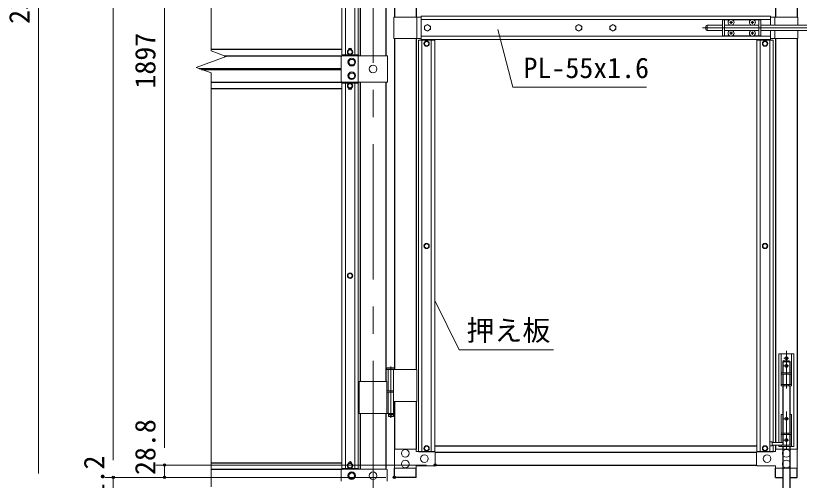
# Model space of a CAD drawing. Units: millimetres, scale not verified. Extents: x -4200 to 4200, y -2970 to 2970.
# Drawn here: x -1345 to 493, y -792 to 297 of the extents above; entities that cross this region are included whole.
import ezdxf
from ezdxf.enums import TextEntityAlignment as Align

# ---------------------------------------------------------------- set-up
doc = ezdxf.new("R2010")
doc.units = ezdxf.units.MM
doc.header["$LTSCALE"] = 10
doc.header["$PDMODE"] = 32
doc.header["$PDSIZE"] = 5
doc.linetypes.add('DASHED', pattern=[7.5, 6, -1.5])
doc.linetypes.add('USER1', pattern=[50.8, 31.75, -6.35, 6.35, -6.35])
for name, color, linetype, lineweight in [('0-1_D-STR-DIM', 7, 'Continuous', 13), ('0-2_D-BMK', 2, 'USER1', 13), ('0-4_D-STR3', 3, 'Continuous', 13), ('0-5_D-STR1', 1, 'Continuous', 25), ('0-7_Defpoints', 8, 'Continuous', 25), ('0-B_D-STR-TXT', 7, 'Continuous', 13)]:
    doc.layers.add(name, color=color, linetype=linetype, lineweight=lineweight)
doc.styles.add('ＭＳ ゴシック', font='')
doc.styles.get('ＭＳ ゴシック').set_extended_font_data('MS Gothic')

msp = doc.modelspace()

# ---------------------------------------------------------------- linework, layer by layer
at = {"layer": '0-1_D-STR-DIM'}
for p, q in [((-886.69, 214.11), (-886.69, 1566.46)), ((-1116.11, 1499.63), (-1116.11, -745.37)), ((-1291.44, -776.54), (-1291.44, 1461.63)), ((-996.11, 1100.46), (-996.11, -716.54)), ((-851.45, 201.29), (-886.69, 214.11)), ((-921.92, 175.64), (-851.45, 201.29)), ((-886.69, 162.81), (-921.92, 175.64)), ((-886.69, -807.3), (-886.69, 162.81)), ((-996.11, -716.54), (-996.11, -676.54)), ((-1116.11, -745.37), (-1116.11, -705.37)), ((-381.14, -756.54), (-1016.11, -756.54)), ((-381.14, -756.54), (-1016.11, -756.54)), ((-996.11, -756.54), (-996.11, -785.37)), ((-476.69, -785.37), (-1136.11, -785.37)), ((-476.69, -785.37), (-1136.11, -785.37)), ((-1116.11, -785.37), (-1116.11, -816.54)), ((-476.69, -785.37), (-1016.11, -785.37))]:
    msp.add_line(p, q, dxfattribs=at)
at = {"layer": '0-2_D-BMK'}
for p, q in [((-506.69, 1519.75), (-506.69, -1227.11)), ((265.84, 268.45), (890.3, 268.45)), ((462.91, -577.29), (462.91, -488.65)), ((456.91, -506.04), (468.91, -506.04)), ((-464.85, -525.74), (-464.85, -645.74)), ((456.91, -524.04), (468.91, -524.04)), ((-469.85, -637.74), (-459.85, -637.74)), ((462.91, -719.29), (462.91, -630.65)), ((456.91, -648.04), (468.91, -648.04)), ((456.91, -698.04), (468.91, -698.04))]:
    msp.add_line(p, q, dxfattribs=at)
at = {"layer": '0-4_D-STR3'}
for p, q in [((-579.69, 1108.21), (-579.69, 205.21)), ((-571.69, 1108.21), (-571.69, 205.21)), ((-549.69, 1108.21), (-549.69, 205.21)), ((-541.69, 1108.21), (-541.69, 205.21)), ((425.81, 295.95), (-394.19, 295.95)), ((-394.19, 240.95), (-394.19, 295.95)), ((425.81, 274.95), (425.81, 295.95)), ((-458.29, 293.45), (-458.29, 243.45)), ((-458.29, 293.45), (-394.19, 293.45)), ((-404.29, 293.45), (-404.29, 243.45)), ((425.81, 287.95), (-394.19, 287.95)), ((313.16, 287.45), (313.16, 249.45)), ((330.57, 287.45), (313.16, 287.45)), ((317.66, 287.45), (317.66, 249.45)), ((330.01, 280.56), (330.01, 280.95)), ((331.31, 280.54), (330.01, 280.56)), ((332.77, 284.1), (332.75, 282.81)), ((332.77, 277.8), (332.75, 279.1)), ((333.56, 284.1), (332.77, 284.1)), ((333.56, 277.8), (332.77, 277.8)), ((333.56, 284.1), (333.58, 282.81)), ((333.56, 277.8), (333.58, 279.1)), ((335.02, 281.37), (336.31, 281.35)), ((380.57, 287.45), (335.76, 287.45)), ((336.31, 281.35), (336.31, 280.95)), ((381.31, 281.37), (380.01, 281.35)), ((380.01, 281.35), (380.01, 280.95)), ((382.77, 284.1), (382.75, 282.81)), ((382.77, 277.8), (382.75, 279.1)), ((383.56, 284.1), (382.77, 284.1)), ((383.56, 277.8), (382.77, 277.8)), ((383.56, 284.1), (383.58, 282.81)), ((383.56, 277.8), (383.58, 279.1)), ((385.02, 280.54), (386.31, 280.56)), ((403.16, 287.45), (385.76, 287.45)), ((386.31, 280.56), (386.31, 280.95)), ((398.66, 287.45), (398.66, 249.45)), ((403.16, 287.45), (403.16, 249.45)), ((489.91, 293.45), (425.81, 293.45)), ((435.91, 293.45), (435.91, 274.95)), ((489.91, 293.45), (489.91, 274.95)), ((273.96, 271.95), (273.96, 264.95)), ((288.41, 274.95), (276.96, 274.95)), ((276.96, 274.95), (276.96, 261.95)), ((288.41, 261.95), (276.96, 261.95)), ((288.26, 274.95), (313.16, 274.95)), ((288.26, 261.95), (313.16, 261.95)), ((317.66, 274.95), (398.66, 274.95)), ((317.66, 261.95), (398.66, 261.95)), ((332.77, 259.1), (332.75, 257.81)), ((333.56, 259.1), (332.77, 259.1)), ((333.56, 259.1), (333.58, 257.81)), ((382.77, 259.1), (382.75, 257.81)), ((383.56, 259.1), (382.77, 259.1)), ((383.56, 259.1), (383.58, 257.81)), ((403.16, 274.95), (583.96, 274.95)), ((403.16, 261.95), (583.96, 261.95)), ((425.81, 240.95), (425.81, 261.95)), ((435.91, 261.95), (435.91, 243.45)), ((489.91, 261.95), (489.91, 243.45)), ((-458.29, 243.45), (-394.19, 243.45)), ((-362.19, 239.2), (-400.19, 239.2)), ((-400.19, -725.29), (-400.19, 239.2)), ((425.81, 248.95), (-394.19, 248.95)), ((425.81, 240.95), (-394.19, 240.95)), ((-392.19, -725.29), (-392.19, 239.2)), ((-370.19, -725.29), (-370.19, 239.2)), ((-362.19, -725.29), (-362.19, 239.2)), ((330.57, 249.45), (313.16, 249.45)), ((330.01, 255.56), (330.01, 255.95)), ((331.31, 255.54), (330.01, 255.56)), ((332.77, 252.8), (332.75, 254.1)), ((333.56, 252.8), (332.77, 252.8)), ((333.56, 252.8), (333.58, 254.1)), ((335.02, 256.37), (336.31, 256.35)), ((335.02, 255.54), (336.31, 255.56)), ((380.57, 249.45), (335.76, 249.45)), ((336.31, 256.35), (336.31, 255.95)), ((336.31, 255.56), (336.31, 255.95)), ((381.31, 256.37), (380.01, 256.35)), ((380.01, 256.35), (380.01, 255.95)), ((382.77, 252.8), (382.75, 254.1)), ((383.56, 252.8), (382.77, 252.8)), ((383.56, 252.8), (383.58, 254.1)), ((385.02, 256.37), (386.31, 256.35)), ((385.02, 255.54), (386.31, 255.56)), ((403.16, 249.45), (385.76, 249.45)), ((386.31, 256.35), (386.31, 255.95)), ((386.31, 255.56), (386.31, 255.95)), ((393.81, 239.2), (431.81, 239.2)), ((393.81, -725.29), (393.81, 239.2)), ((401.81, -725.29), (401.81, 239.2)), ((423.81, -725.29), (423.81, 239.2)), ((489.91, 243.45), (425.81, 243.45)), ((431.81, -703.84), (431.81, 239.2)), ((-541.69, 205.21), (-579.69, 205.21)), ((-472.74, 202.96), (-579.69, 202.96)), ((-564.69, 216.96), (-564.69, 216.26)), ((-556.69, 216.26), (-556.69, 216.96)), ((-541.69, 140.96), (-541.69, 202.96)), ((-472.74, 140.96), (-472.74, 202.96)), ((-581.69, 200.96), (-581.69, 142.96)), ((-560.44, 194.46), (-564.19, 187.96)), ((-564.19, 187.96), (-560.44, 181.46)), ((-552.93, 194.46), (-560.44, 194.46)), ((-560.44, 181.46), (-552.93, 181.46)), ((-560.44, 162.46), (-564.19, 155.96)), ((-564.19, 155.96), (-560.44, 149.46)), ((-552.93, 162.46), (-560.44, 162.46)), ((-560.44, 149.46), (-552.93, 149.46)), ((-472.74, 140.96), (-579.69, 140.96)), ((-541.69, 138.71), (-579.69, 138.71)), ((-579.69, 138.71), (-579.69, -764.29)), ((-571.69, 138.71), (-571.69, -764.29)), ((-549.69, 138.71), (-549.69, -764.29)), ((-541.69, 138.71), (-541.69, -764.29)), ((-564.69, 126.96), (-564.69, 127.66)), ((-556.69, 127.66), (-556.69, 126.96)), ((445.41, -496.04), (445.41, -703.84)), ((445.41, -496.04), (480.41, -496.04)), ((450.91, -496.04), (450.91, -571.04)), ((450.91, -496.04), (474.91, -496.04)), ((474.91, -496.04), (474.91, -571.04)), ((480.41, -496.04), (480.41, -713.04)), ((-475.65, -532.74), (-475.65, -560.74)), ((-403.89, -532.74), (-475.65, -532.74)), ((-473.85, -528.74), (-474.85, -529.74)), ((-474.85, -529.74), (-456.69, -529.74)), ((-474.85, -532.74), (-474.85, -529.74)), ((-474.85, -532.74), (-456.69, -532.74)), ((-473.85, -528.74), (-456.69, -528.74)), ((-458.69, -532.74), (-458.69, -607.74)), ((-403.89, -532.74), (-403.89, -607.74)), ((450.91, -526.74), (450.91, -529.04)), ((474.91, -526.74), (474.91, -529.04)), ((450.91, -540.04), (474.91, -540.04)), ((450.91, -543.24), (474.91, -543.24)), ((-474.44, -560.74), (-538.94, -560.74)), ((-538.94, -560.74), (-538.94, -635.74)), ((-474.44, -560.74), (-474.44, -635.74)), ((450.91, -567.84), (474.91, -567.84)), ((456.91, -571.04), (456.91, -567.84)), ((468.91, -571.04), (468.91, -567.84)), ((-458.69, -582.74), (-474.44, -582.74)), ((-458.69, -585.74), (-474.44, -585.74)), ((-458.69, -585.74), (-474.44, -585.74)), ((-403.89, -607.74), (-458.69, -607.74)), ((-456.69, -635.74), (-538.94, -635.74)), ((-470.85, -635.74), (-470.85, -641.74)), ((-469.85, -642.74), (-470.85, -641.74)), ((-458.85, -641.74), (-470.85, -641.74)), ((-459.85, -642.74), (-469.85, -642.74)), ((-458.85, -641.74), (-459.85, -642.74)), ((-458.85, -635.74), (-458.85, -641.74)), ((450.91, -638.04), (454.91, -638.04)), ((450.91, -638.04), (450.91, -703.84)), ((470.91, -638.04), (474.91, -638.04)), ((474.91, -638.04), (474.91, -713.04)), ((450.91, -668.74), (450.91, -671.04)), ((474.91, -668.74), (474.91, -671.04)), ((450.91, -682.04), (474.91, -682.04)), ((450.91, -685.24), (474.91, -685.24)), ((456.91, -682.04), (456.91, -685.24)), ((468.91, -682.04), (468.91, -685.24)), ((429.91, -701.84), (423.91, -701.84)), ((423.91, -711.84), (423.91, -701.84)), ((429.91, -711.84), (423.91, -711.84)), ((429.91, -711.84), (429.91, -701.84)), ((454.91, -703.84), (429.91, -703.84)), ((470.91, -709.84), (429.91, -709.84)), ((431.81, -725.29), (431.81, -709.84)), ((445.41, -709.84), (445.41, -713.04)), ((445.41, -713.04), (480.41, -713.04)), ((450.91, -709.84), (474.91, -709.84)), ((450.91, -709.84), (450.91, -713.04)), ((454.91, -709.84), (454.91, -703.84)), ((-362.19, -725.29), (-400.19, -725.29)), ((-361.14, -756.54), (-361.14, -726.54)), ((392.76, -756.54), (392.76, -726.54)), ((393.81, -725.29), (431.81, -725.29)), ((-564.69, -752.54), (-564.69, -753.24)), ((-556.69, -753.24), (-556.69, -752.54)), ((-581.69, -768.54), (-581.69, -794.54)), ((-541.69, -764.29), (-579.69, -764.29)), ((-579.69, -766.54), (-475.36, -766.54)), ((-473.36, -768.54), (-473.36, -794.54))]:
    msp.add_line(p, q, dxfattribs=at)
at = {"layer": '0-4_D-STR3', "lineweight": 25}
for p, q in [((454.91, -513.84), (454.91, -540.04)), ((456.91, -511.84), (468.91, -511.84)), ((468.91, -511.84), (470.91, -513.84)), ((470.91, -513.84), (470.91, -540.04)), ((454.91, -543.24), (454.91, -567.84)), ((470.91, -543.24), (470.91, -567.84)), ((454.91, -571.04), (454.91, -682.04)), ((470.91, -571.04), (470.91, -682.04)), ((454.91, -685.24), (454.91, -706.84)), ((470.91, -685.24), (470.91, -706.84)), ((454.91, -706.84), (454.91, -709.84)), ((454.91, -713.04), (454.91, -899.84)), ((470.91, -706.84), (470.91, -709.84)), ((470.91, -713.04), (470.91, -899.84))]:
    msp.add_line(p, q, dxfattribs=at)
at = {"layer": '0-4_D-STR3', "linetype": 'DASHED'}
for p, q in [((-471.15, -532.74), (-471.15, -582.74)), ((-471.15, -585.74), (-471.15, -635.74)), ((-458.55, -607.74), (-458.55, -635.74))]:
    msp.add_line(p, q, dxfattribs=at)
at = {"layer": '0-4_D-STR3'}
for points in [[(-379.19, 276.55), (-372.17, 272.5), (-372.17, 264.4), (-379.19, 260.35), (-386.2, 264.4), (-386.2, 272.5)], [(-24.19, 276.55), (-31.2, 272.5), (-31.2, 264.4), (-24.19, 260.35), (-17.17, 264.4), (-17.17, 272.5)], [(55.81, 276.55), (48.8, 272.5), (48.8, 264.4), (55.81, 260.35), (62.83, 264.4), (62.83, 272.5)], [(-386.96, 231.45), (-384.07, 236.45), (-378.3, 236.45), (-375.41, 231.45), (-378.3, 226.45), (-384.07, 226.45)], [(418.59, 231.45), (415.7, 236.45), (409.93, 236.45), (407.04, 231.45), (409.93, 226.45), (415.7, 226.45)], [(-554.91, 211.46), (-557.8, 216.46), (-563.57, 216.46), (-566.46, 211.46), (-563.57, 206.46), (-557.8, 206.46)], [(-554.91, 132.46), (-557.8, 137.46), (-563.57, 137.46), (-566.46, 132.46), (-563.57, 127.46), (-557.8, 127.46)], [(-386.96, -243.04), (-384.07, -238.04), (-378.3, -238.04), (-375.41, -243.04), (-378.3, -248.04), (-384.07, -248.04)], [(418.59, -243.04), (415.7, -238.04), (409.93, -238.04), (407.04, -243.04), (409.93, -248.04), (415.7, -248.04)], [(-554.91, -312.79), (-557.8, -307.79), (-563.57, -307.79), (-566.46, -312.79), (-563.57, -317.79), (-557.8, -317.79)], [(-386.96, -717.54), (-384.07, -722.54), (-378.3, -722.54), (-375.41, -717.54), (-378.3, -712.54), (-384.07, -712.54)], [(418.59, -717.54), (415.7, -722.54), (409.93, -722.54), (407.04, -717.54), (409.93, -712.54), (415.7, -712.54)], [(-554.91, -758.04), (-557.8, -753.04), (-563.57, -753.04), (-566.46, -758.04), (-563.57, -763.04), (-557.8, -763.04)], [(-564.19, -781.54), (-560.44, -775.04), (-552.93, -775.04), (-549.19, -781.54), (-552.93, -788.04), (-560.44, -788.04)]]:
    msp.add_lwpolyline(points, close=True, dxfattribs=at)
for points in [[(331.31, 281.37), (330.01, 281.35), (330.01, 280.95)], [(335.02, 280.54), (336.31, 280.56), (336.31, 280.95)], [(381.31, 280.54), (380.01, 280.56), (380.01, 280.95)], [(385.02, 281.37), (386.31, 281.35), (386.31, 280.95)], [(331.31, 256.37), (330.01, 256.35), (330.01, 255.95)], [(381.31, 255.54), (380.01, 255.56), (380.01, 255.95)], [(-552.93, 181.46), (-549.18, 187.96), (-552.93, 194.46)], [(-552.93, 149.46), (-549.18, 155.96), (-552.93, 162.46)], [(474.91, -571.04), (450.91, -571.04), (474.91, -571.04)], [(450.91, -713.04), (474.91, -713.04), (450.91, -713.04)], [(-405.89, -719.04), (-456.69, -719.04), (-456.69, -764.04), (-405.89, -764.04), (-405.89, -758.54), (-363.14, -758.54)], [(-405.89, -719.04), (-405.89, -724.54), (-363.14, -724.54)], [(437.51, -719.04), (488.31, -719.04), (488.31, -764.04), (437.51, -764.04), (437.51, -758.54), (394.76, -758.54)], [(437.51, -719.04), (437.51, -724.54), (394.76, -724.54)], [(470.91, -719.04), (488.31, -719.04), (488.31, -764.04), (470.91, -764.04)]]:
    msp.add_lwpolyline(points, dxfattribs=at)
at = {"layer": '0-4_D-STR3', "lineweight": 25}
msp.add_lwpolyline([(456.91, -511.84), (454.91, -513.84), (470.91, -513.84)], dxfattribs=at)
at = {"layer": '0-4_D-STR3'}
for centre, radius in [((-379.19, 268.45), 7.03), ((-24.19, 268.45), 7.03), ((55.81, 268.45), 7.03), ((-381.19, 231.45), 6.25), ((-381.19, 231.45), 5), ((412.81, 231.45), 6.25), ((412.81, 231.45), 5), ((-560.69, 211.46), 6.25), ((-560.69, 211.46), 5), ((-556.69, 187.96), 9), ((-506.69, 171.96), 9), ((-556.69, 155.96), 9), ((-560.69, 132.46), 6.25), ((-560.69, 132.46), 5), ((-381.19, -243.04), 6.25), ((-381.19, -243.04), 5), ((412.81, -243.04), 6.25), ((412.81, -243.04), 5), ((-560.69, -312.79), 6.25), ((-560.69, -312.79), 5), ((462.91, -506.04), 3.5), ((462.91, -524.04), 3.5), ((-464.85, -637.74), 2), ((462.91, -648.04), 3.5), ((462.91, -698.04), 3.5), ((-381.19, -717.54), 6.25), ((-381.19, -717.54), 5), ((412.81, -717.54), 6.25), ((412.81, -717.54), 5), ((-431.29, -729.04), 9), ((-386.14, -741.54), 9), ((417.76, -741.54), 9), ((417.76, -741.54), 9), ((462.91, -729.04), 9), ((-560.69, -758.04), 6.25), ((-560.69, -758.04), 5), ((-431.29, -754.04), 9), ((462.91, -754.04), 9), ((-556.69, -781.54), 9), ((-556.69, -781.54), 6.5), ((-506.69, -781.54), 9)]:
    msp.add_circle(centre, radius, dxfattribs=at)
for centre, radius, start, end in [((333.16, 280.95), 7, 0, 180), ((333.16, 280.95), 7, 180, 238.99728), ((331.26, 282.86), 1.49, 270, 0), ((331.26, 279.05), 1.49, 0, 90), ((335.07, 282.86), 1.49, 180, 270), ((335.07, 279.05), 1.49, 90, 180), ((333.16, 280.95), 7, 301.00272, 0), ((383.16, 280.95), 7, 0, 180), ((383.16, 280.95), 7, 180, 238.99728), ((381.26, 282.86), 1.49, 270, 0), ((381.26, 279.05), 1.49, 0, 90), ((385.07, 282.86), 1.49, 180, 270), ((385.07, 279.05), 1.49, 90, 180), ((383.16, 280.95), 7, 301.00272, 0), ((276.96, 271.95), 3, 90, 180), ((276.96, 264.95), 3, 180, 270), ((333.16, 255.95), 7, 121.00272, 180), ((331.26, 257.86), 1.49, 270, 0), ((335.07, 257.86), 1.49, 180, 270), ((333.16, 255.95), 7, 0, 58.99728), ((383.16, 255.95), 7, 121.00272, 180), ((381.26, 257.86), 1.49, 270, 0), ((385.07, 257.86), 1.49, 180, 270), ((383.16, 255.95), 7, 0, 58.99728), ((333.16, 255.95), 7, 180, 0), ((331.26, 254.05), 1.49, 0, 90), ((335.07, 254.05), 1.49, 90, 180), ((383.16, 255.95), 7, 180, 0), ((381.26, 254.05), 1.49, 0, 90), ((385.07, 254.05), 1.49, 90, 180), ((-560.69, 216.96), 4, 0, 180), ((-579.69, 200.96), 2, 90, 180), ((-579.69, 142.96), 2, 180, 270), ((-560.69, 126.96), 4, 180, 0), ((-363.14, -726.54), 2, 0, 90), ((394.76, -726.54), 2, 90, 180), ((462.91, -729.04), 9, 152.73398, 207.26602), ((462.91, -729.04), 9, 332.73398, 27.26602), ((-560.69, -752.54), 4, 0, 180), ((462.91, -754.04), 9, 152.73398, 207.26602), ((462.91, -754.04), 9, 332.73398, 27.26602), ((-579.69, -768.54), 2, 90, 180), ((-475.36, -768.54), 2, 0, 90), ((-363.14, -756.54), 2, 270, 0), ((394.76, -756.54), 2, 180, 270)]:
    msp.add_arc(centre, radius, start, end, dxfattribs=at)
at = {"layer": '0-5_D-STR1'}
for p, q in [((437.51, 1043.14), (437.51, 293.45)), ((488.31, 1043.14), (488.31, 293.45)), ((-456.69, 913.26), (-456.69, 293.45)), ((-405.89, 913.26), (-405.89, 293.45)), ((-536.94, 885.26), (-536.94, 202.96)), ((-476.44, 885.26), (-476.44, 202.96)), ((-456.69, 243.45), (-456.69, -532.74)), ((-405.89, 243.45), (-405.89, -532.74)), ((-405.89, 243.45), (-405.89, -532.74)), ((437.51, 243.45), (437.51, -703.84)), ((488.31, 243.45), (488.31, -719.04)), ((-886.69, 217.96), (-579.69, 217.96)), ((-856.05, 202.96), (-579.69, 202.96)), ((-564.56, 217.96), (-556.81, 217.96)), ((-541.69, 205.21), (-541.69, 202.96)), ((-914.58, 172.96), (-581.69, 172.96)), ((-909.08, 170.96), (-581.69, 170.96)), ((-886.69, 140.96), (-580.16, 140.96)), ((-541.69, 140.96), (-541.69, 138.71)), ((-536.94, 140.96), (-536.94, -560.74)), ((-476.44, 140.96), (-476.44, -560.74)), ((-886.69, 125.96), (-579.69, 125.96)), ((-556.81, 125.96), (-564.56, 125.96)), ((-456.69, -607.74), (-456.69, -719.04)), ((-405.89, -607.74), (-405.89, -716.15)), ((-405.89, -607.74), (-405.89, -719.04)), ((-536.94, -635.74), (-536.94, -766.54)), ((-476.44, -635.74), (-476.44, -766.54)), ((-362.19, -711.54), (393.81, -711.54)), ((437.51, -709.84), (437.51, -719.04)), ((-361.14, -726.54), (392.76, -726.54)), ((-886.69, -751.54), (-579.69, -751.54)), ((-564.56, -751.54), (-556.81, -751.54)), ((-886.69, -766.54), (-579.33, -766.54)), ((-541.69, -764.29), (-541.69, -766.54)), ((-405.89, -785.37), (-405.89, -764.04)), ((-361.14, -756.54), (392.76, -756.54)), ((-361.14, -756.54), (392.76, -756.54)), ((437.51, -785.37), (437.51, -764.04)), ((488.31, -785.37), (488.31, -764.04)), ((437.51, -785.37), (454.91, -785.37)), ((470.91, -785.37), (488.31, -785.37))]:
    msp.add_line(p, q, dxfattribs=at)
msp.add_lwpolyline([(-405.89, -785.37), (-456.69, -785.37), (-456.69, -764.04)], dxfattribs=at)
at = {"layer": '0-7_Defpoints'}
for p in [(-996.11, -756.54), (-361.14, -756.54), (-1116.11, -785.37), (-996.11, -785.37), (-456.69, -785.37), (-456.69, -785.37)]:
    msp.add_point(p, dxfattribs=at)
at = {"layer": '0-B_D-STR-TXT'}
for points in [[(135.11, 129.34), (-178.45, 129.34), (-214.34, 264.14)], [(-83.74, -486.11), (-305.02, -486.11), (-361.35, -372.7)]]:
    msp.add_lwpolyline(points, dxfattribs=at)

# ---------------------------------------------------------------- texts
at = {"layer": '0-1_D-STR-DIM', "style": 'ＭＳ ゴシック'}
for s, p in [('2318', (-1298.19, 277.67)), ('1897', (-1002.86, 125.96)), ('28.8', (-1002.86, -779.89)), ('31.2', (-1122.86, -865.13))]:
    msp.add_text(s, height=48.09, rotation=90, dxfattribs=at).set_placement(p, align=Align.BOTTOM_LEFT)
at = {"layer": '0-B_D-STR-TXT', "style": 'ＭＳ ゴシック'}
for s, p in [('PL-55x1.6', (-153.72, 136.09)), ('押え板', (-287.57, -479.36))]:
    msp.add_text(s, height=48.09, dxfattribs=at).set_placement(p, align=Align.BOTTOM_LEFT)

doc.saveas('drawing.dxf')
